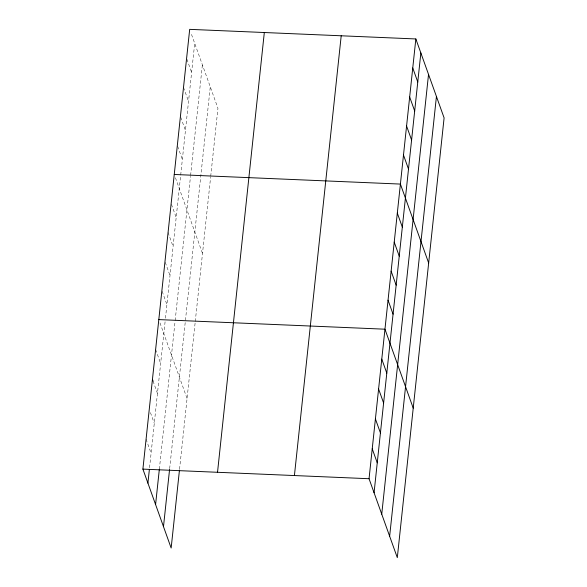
<?xml version="1.0" encoding="UTF-8"?>
<svg xmlns="http://www.w3.org/2000/svg" width="587" height="587" viewBox="0 0 587 587"><rect width="100%" height="100%" fill="white"/><g stroke="black" fill="none" stroke-linecap="round" stroke-linejoin="round"><path stroke-width="0.44" stroke-dasharray="2.94 2.2" d="M149.553 467.729L165.079 321.823M165.468 318.191L194.708 43.365M159.348 469.211L175.065 321.471M175.161 320.568L190.504 176.349M190.606 175.44L202.376 64.79M169.658 468.631L210.278 86.861M179.549 469.211L195.178 322.336M195.273 321.434L210.616 177.215M210.711 176.305L217.953 108.279L190.87 32.645M186.893 59.199L191.619 72.392M183.511 87.397L188.53 101.412M180.723 117.246L185.441 130.439M177.634 146.273L182.352 159.466M175.432 177.773L202.508 253.401M171.455 204.32L176.181 217.513M168.073 232.525L173.092 246.54M165.277 262.374L170.003 275.56M162.188 291.394L166.913 304.587M159.987 322.894L187.07 398.529M155.621 349.5L160.64 363.514M153.031 381.051L157.463 393.422M150.441 412.61L154.278 423.322M146.082 439.215L151.094 453.23"/><path stroke-width="0.88" d="M179.453 470.114L171.155 548.045L142.898 469.116L189.689 29.35L415.845 38.955L444.102 117.884L397.311 557.65L369.047 478.721L415.845 38.955M147.917 483.13L149.362 469.541M155.584 504.556L159.348 469.211M163.487 526.627L169.562 469.534M217.528 472.286L264.319 32.52M294.417 475.551L341.208 35.785M374.066 492.735L420.857 52.969M381.741 514.153L428.532 74.388M389.643 536.224L436.434 96.459M174.251 174.471L400.4 184.076L428.664 263.005M158.806 319.599L384.962 329.197L413.219 408.126M142.898 469.116L369.047 478.721M412.756 67.975L417.768 81.989M409.667 97.002L414.686 111.016M406.578 126.029L411.597 140.044M403.489 155.049L408.508 169.063M397.311 213.103L402.33 227.118M394.222 242.123L399.241 256.137M391.133 271.15L396.152 285.165M388.044 300.177L393.063 314.184M381.777 359.105L386.796 373.119M378.593 389.005L383.612 403.02M375.416 418.913L380.427 432.927M372.231 448.813L377.25 462.827M152.444 379.407L153.031 381.051"/></g></svg>
